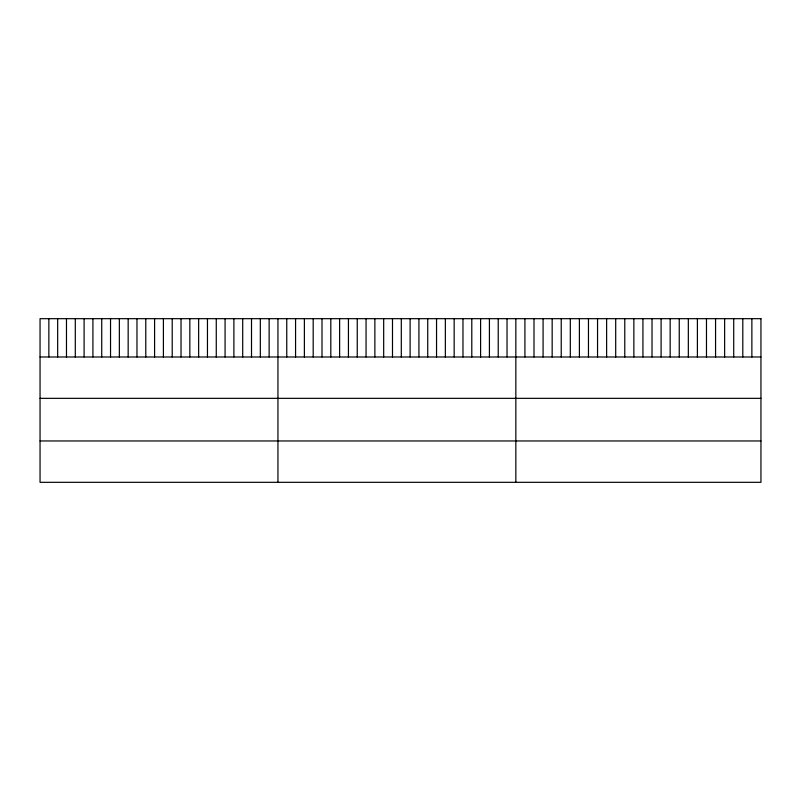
<?xml version="1.0" encoding="UTF-8"?>
<svg xmlns="http://www.w3.org/2000/svg" width="801" height="801" viewBox="0 0 801 801"><rect width="100%" height="100%" fill="white"/><g stroke="black" fill="none" stroke-linecap="round" stroke-linejoin="round"><path stroke-width="1.2" d="M40.05 356.986L760.95 356.986M40.05 398.347L760.95 398.347M40.05 440.961L760.95 440.961M751.869 318.678L751.869 356.986M742.797 318.678L742.797 356.986M733.716 318.678L733.716 356.986M724.635 318.678L724.635 356.986M715.563 318.678L715.563 356.986M706.482 318.678L706.482 356.986M697.401 318.678L697.401 356.986M688.329 318.678L688.329 356.986M679.248 318.678L679.248 356.986M670.167 318.678L670.167 356.986M661.095 318.678L661.095 356.986M652.014 318.678L652.014 356.986M642.933 318.678L642.933 356.986M633.861 318.678L633.861 356.986M624.78 318.678L624.78 356.986M615.699 318.678L615.699 356.986M606.627 318.678L606.627 356.986M597.546 318.678L597.546 356.986M588.465 318.678L588.465 356.986M579.393 318.678L579.393 356.986M570.312 318.678L570.312 356.986M561.231 318.678L561.231 356.986M552.159 318.678L552.159 356.986M543.078 318.678L543.078 356.986M533.997 318.678L533.997 356.986M524.925 318.678L524.925 356.986M515.844 318.678L515.844 482.322M507.033 318.678L507.033 356.986M498.222 318.678L498.222 356.986M489.411 318.678L489.411 356.986M480.6 318.678L480.6 356.986M471.789 318.678L471.789 356.986M462.978 318.678L462.978 356.986M454.167 318.678L454.167 356.986M445.356 318.678L445.356 356.986M436.545 318.678L436.545 356.986M427.734 318.678L427.734 356.986M418.923 318.678L418.923 356.986M410.112 318.678L410.112 356.986M401.301 318.678L401.301 356.986M392.49 318.678L392.49 356.986M383.679 318.678L383.679 356.986M374.868 318.678L374.868 356.986M366.057 318.678L366.057 356.986M357.246 318.678L357.246 356.986M348.435 318.678L348.435 356.986M339.624 318.678L339.624 356.986M330.813 318.678L330.813 356.986M322.002 318.678L322.002 356.986M313.191 318.678L313.191 356.986M304.38 318.678L304.38 356.986M295.569 318.678L295.569 356.986M286.758 318.678L286.758 356.986M277.947 318.678L277.947 482.322M269.136 318.678L269.136 356.986M260.325 318.678L260.325 356.986M251.514 318.678L251.514 356.986M242.703 318.678L242.703 356.986M233.892 318.678L233.892 356.986M225.081 318.678L225.081 356.986M216.27 318.678L216.27 356.986M207.459 318.678L207.459 356.986M198.648 318.678L198.648 356.986M189.837 318.678L189.837 356.986M181.026 318.678L181.026 356.986M172.215 318.678L172.215 356.986M163.404 318.678L163.404 356.986M154.593 318.678L154.593 356.986M145.782 318.678L145.782 356.986M136.971 318.678L136.971 356.986M128.16 318.678L128.16 356.986M119.349 318.678L119.349 356.986M110.538 318.678L110.538 356.986M101.727 318.678L101.727 356.986M92.916 318.678L92.916 356.986M84.105 318.678L84.105 356.986M75.294 318.678L75.294 356.986M66.483 318.678L66.483 356.986M57.672 318.678L57.672 356.986M48.861 318.678L48.861 356.986M760.95 318.678L40.05 318.678L40.05 482.322L760.95 482.322L760.95 318.678"/></g></svg>
